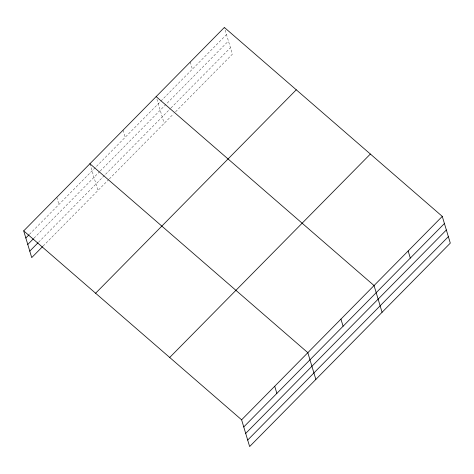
<?xml version="1.0" encoding="UTF-8"?>
<svg xmlns="http://www.w3.org/2000/svg" width="474" height="474" viewBox="0 0 474 474"><rect width="100%" height="100%" fill="white"/><g stroke="black" fill="none" stroke-linecap="round" stroke-linejoin="round"><path stroke-width="0.36" stroke-dasharray="2.37 1.78" d="M29.459 234.328L160.342 101.643M160.858 101.116L226.501 34.572M33.986 238.179L99.688 171.57M100.204 171.049L228.444 41.042M38.572 242.226L170.486 108.493M171.001 107.971L230.441 47.708M43.104 246.071L108.807 179.468M109.322 178.941L173.46 113.914M175.528 111.823L232.384 54.184L224.362 27.451M190.252 62.035L192.391 69.157M156.918 99.208L164.158 123.347M123.027 130.178L125.166 137.306M89.918 163.749L97.94 190.477M56.809 197.314L58.948 204.436"/><path stroke-width="0.71" d="M23.7 230.879L224.362 27.451L442.278 216.387L450.3 243.121L249.638 446.549L241.616 419.816L23.7 230.879L31.722 257.613L42.583 246.599M25.839 238.001L28.944 234.855M27.776 244.471L33.47 238.706M29.779 251.143L38.056 242.747M95.612 293.228L296.28 89.799M169.704 357.467L370.366 154.038M241.616 419.816L442.278 216.387M243.755 426.944L444.416 223.515M245.692 433.414L446.36 229.985M247.695 440.079L448.357 236.65M156.142 96.613L374.051 285.555L382.074 312.289M89.918 163.749L307.833 352.686L315.856 379.419M408.167 250.971L410.306 258.093M340.942 319.121L343.081 326.242M274.724 386.251L276.863 393.379"/></g></svg>
